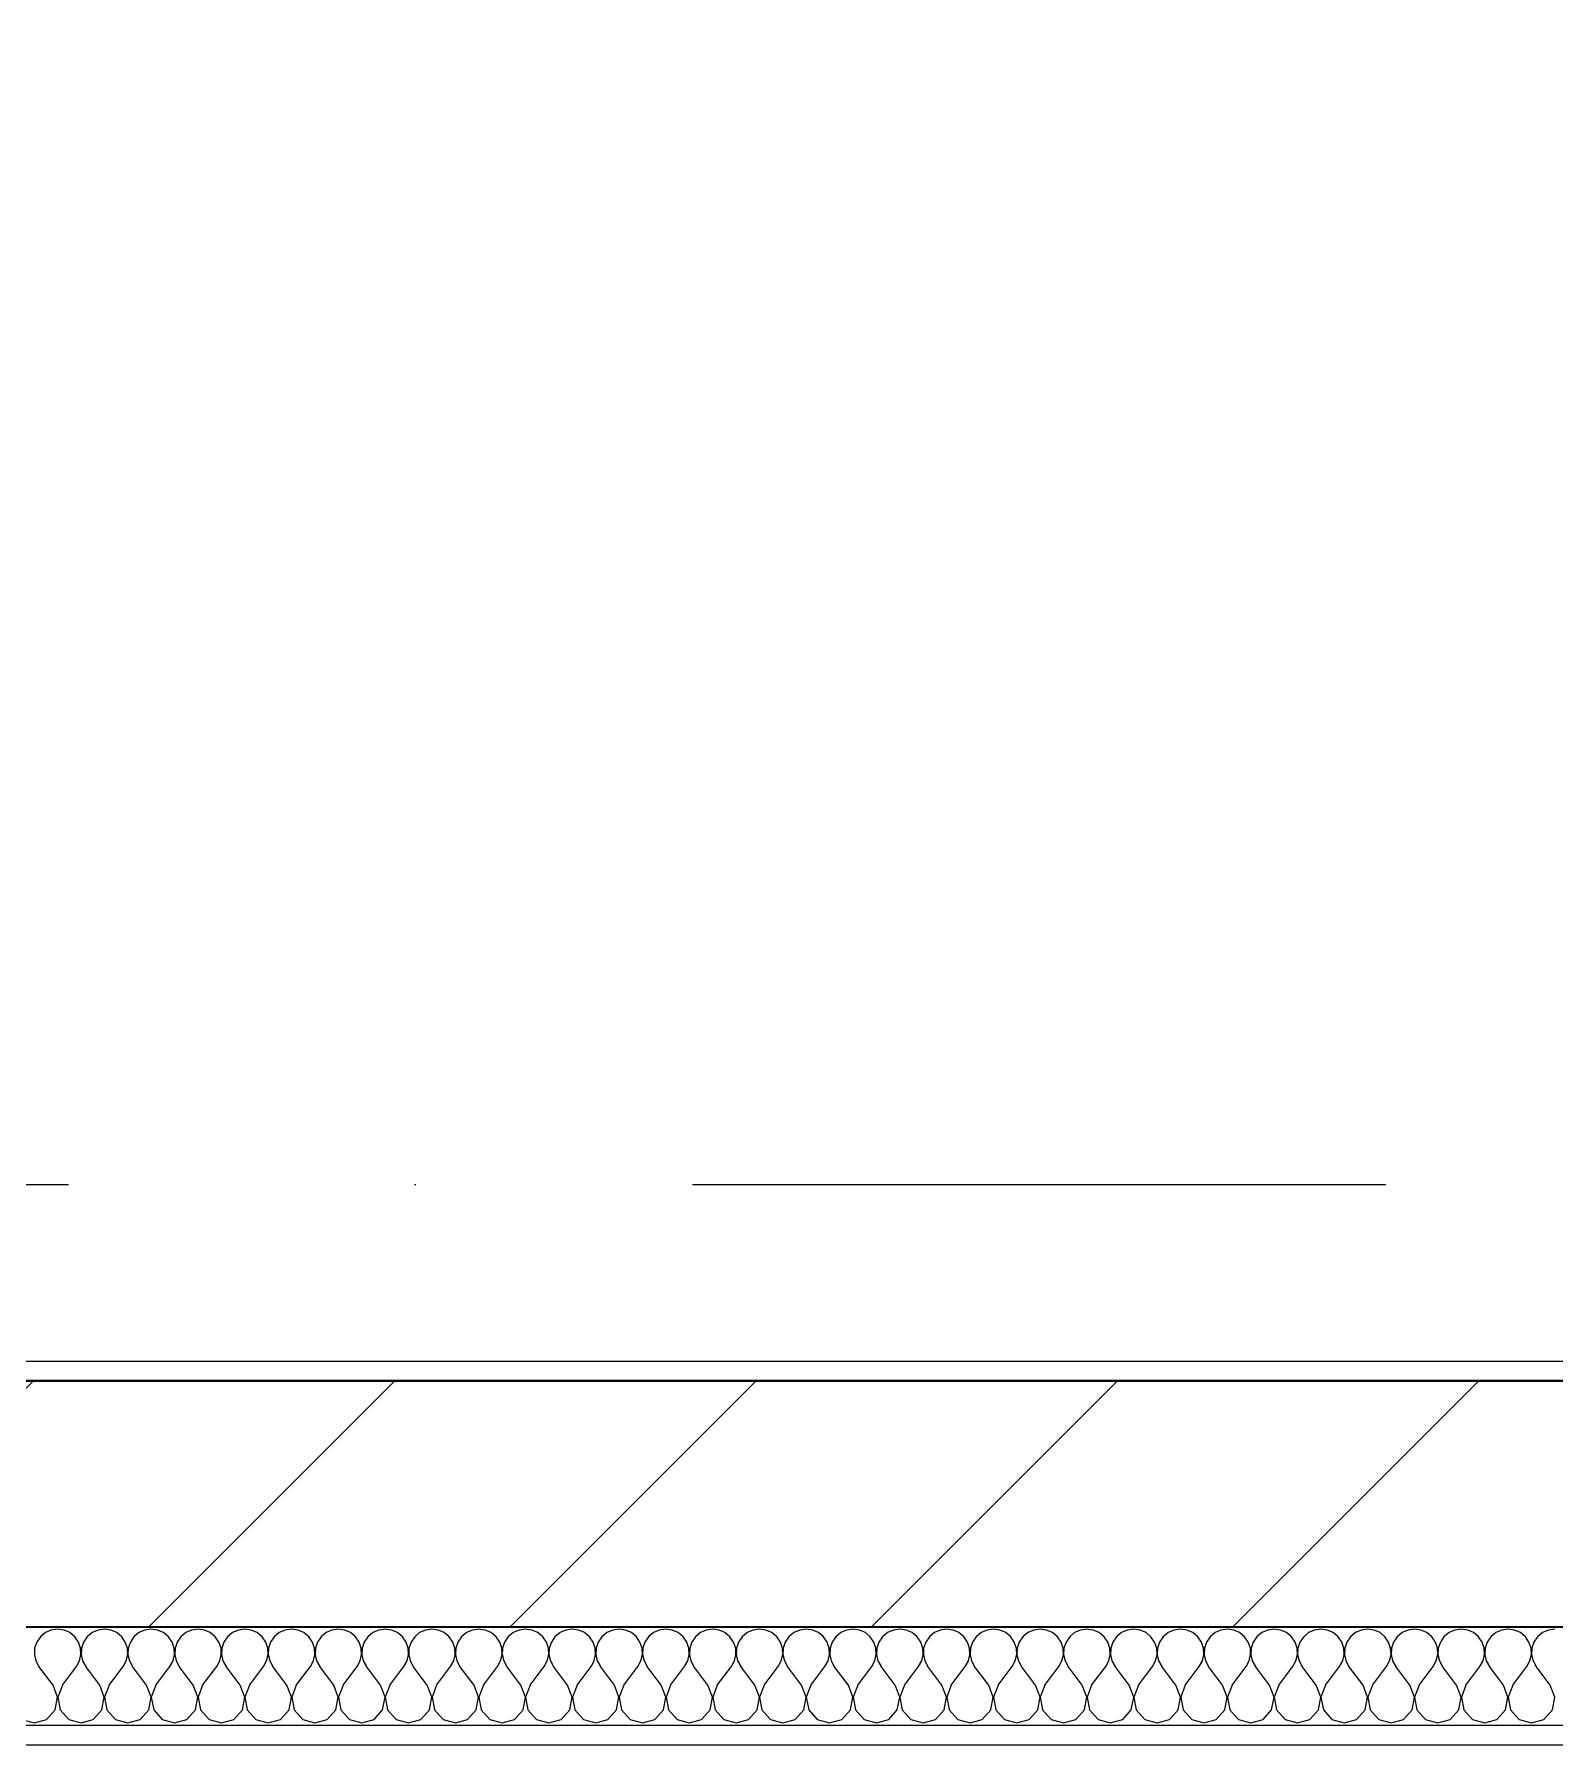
# Model space of a CAD drawing. Header units: millimetres. Extents: x -34838 to 729576, y -214038 to 121482.
# Drawn here: x 609799 to 611346, y -98308 to -96567 of the extents above; entities that cross this region are included whole.
import ezdxf
from ezdxf.enums import TextEntityAlignment as Align

# ---------------------------------------------------------------- set-up
doc = ezdxf.new("R2010")
doc.units = ezdxf.units.MM
doc.header["$MEASUREMENT"] = 0
doc.linetypes.add('Штрихпунктирная', pattern=[1340.555525, 705.555534, -352.777767, 0, -282.222223])
for name, color, linetype in [('А _ ОСІ КООРДИНАЦІЙНІ.3D', 7, 'Continuous'), ('АБ _ 0 _ СТІНИ _ НАВІСНІ .3D', 7, 'Continuous'), ('АП _ ТЕП _ ЗОНИ ПРИМІЩЕНЬ .3D', 7, 'Continuous')]:
    doc.layers.add(name, color=color, linetype=linetype)
for name, color, linetype, lineweight in [('А _ ОСІ КООРДИНАЦІЙНІ.3D_Ном._пера__105', 7, 'Continuous', 13), ('А _ ОСІ КООРДИНАЦІЙНІ.3D_Ном._пера__25', 7, 'Continuous', 0), ('АБ _ 0 _ СТІНИ _ НАВІСНІ .3D_Ном._пера__171', 7, 'Continuous', 13), ('АБ _ 0 _ СТІНИ _ НАВІСНІ .3D_Ном._пера__27', 7, 'Continuous', 35), ('АБ _ 0 _ СТІНИ _ НАВІСНІ .3D_Ном._пера__67', 7, 'Continuous', 15), ('АБ _ 0 _ СТІНИ _ НАВІСНІ .3D_Ном._пера__87', 7, 'Continuous', 13)]:
    doc.layers.add(name, color=color, linetype=linetype, lineweight=lineweight)
doc.styles.add('СГЕНЕРИР_СТИЛЬ_1', font='Arial.ttf')

# ---------------------------------------------------------------- blocks, each defined once
blk = doc.blocks.new('*X345', base_point=(518441.8, -97737.7))
at = {"layer": 'АБ _ 0 _ СТІНИ _ НАВІСНІ .3D_Ном._пера__171', "color": 7, "linetype": 'Continuous', "lineweight": 13}
for p, q in [((609805.1, -98197.8), (609801.4, -98203.2)), ((609810.2, -98193.6), (609805.1, -98197.8)), ((609816.2, -98191), (609810.2, -98193.6)), ((609822.7, -98190.1), (609816.2, -98191)), ((609829.2, -98191), (609822.7, -98190.1)), ((609835.2, -98193.6), (609829.2, -98191)), ((609840.3, -98197.8), (609835.2, -98193.6)), ((609844, -98203.2), (609840.3, -98197.8)), ((609852.8, -98197.8), (609849, -98203.2)), ((609857.8, -98193.6), (609852.8, -98197.8)), ((609863.8, -98191), (609857.8, -98193.6)), ((609870.3, -98190.1), (609863.8, -98191)), ((609876.8, -98191), (609870.3, -98190.1)), ((609882.8, -98193.6), (609876.8, -98191)), ((609887.9, -98197.8), (609882.8, -98193.6)), ((609891.6, -98203.2), (609887.9, -98197.8)), ((609900.4, -98197.8), (609896.7, -98203.2)), ((609905.4, -98193.6), (609900.4, -98197.8)), ((609911.4, -98191), (609905.4, -98193.6)), ((609918, -98190.1), (609911.4, -98191)), ((609924.5, -98191), (609918, -98190.1)), ((609930.5, -98193.6), (609924.5, -98191)), ((609935.5, -98197.8), (609930.5, -98193.6)), ((609939.2, -98203.2), (609935.5, -98197.8)), ((609948, -98197.8), (609944.3, -98203.2)), ((609953.1, -98193.6), (609948, -98197.8)), ((609959.1, -98191), (609953.1, -98193.6)), ((609965.6, -98190.1), (609959.1, -98191)), ((609972.1, -98191), (609965.6, -98190.1)), ((609978.1, -98193.6), (609972.1, -98191)), ((609983.1, -98197.8), (609978.1, -98193.6)), ((609986.9, -98203.2), (609983.1, -98197.8)), ((609995.6, -98197.8), (609991.9, -98203.2)), ((610000.7, -98193.6), (609995.6, -98197.8)), ((610006.7, -98191), (610000.7, -98193.6)), ((610013.2, -98190.1), (610006.7, -98191)), ((610019.7, -98191), (610013.2, -98190.1)), ((610025.7, -98193.6), (610019.7, -98191)), ((610030.8, -98197.8), (610025.7, -98193.6)), ((610034.5, -98203.2), (610030.8, -98197.8)), ((610043.2, -98197.8), (610039.5, -98203.2)), ((610048.3, -98193.6), (610043.2, -98197.8)), ((610054.3, -98191), (610048.3, -98193.6)), ((610060.8, -98190.1), (610054.3, -98191)), ((610067.3, -98191), (610060.8, -98190.1)), ((610073.3, -98193.6), (610067.3, -98191)), ((610078.4, -98197.8), (610073.3, -98193.6)), ((610082.1, -98203.2), (610078.4, -98197.8)), ((610090.9, -98197.8), (610087.1, -98203.2)), ((610095.9, -98193.6), (610090.9, -98197.8)), ((610101.9, -98191), (610095.9, -98193.6)), ((610108.4, -98190.1), (610101.9, -98191)), ((610114.9, -98191), (610108.4, -98190.1)), ((610120.9, -98193.6), (610114.9, -98191)), ((610126, -98197.8), (610120.9, -98193.6)), ((610129.7, -98203.2), (610126, -98197.8)), ((610138.5, -98197.8), (610134.8, -98203.2)), ((610143.5, -98193.6), (610138.5, -98197.8)), ((610149.5, -98191), (610143.5, -98193.6)), ((610156, -98190.1), (610149.5, -98191)), ((610162.6, -98191), (610156, -98190.1)), ((610168.6, -98193.6), (610162.6, -98191)), ((610173.6, -98197.8), (610168.6, -98193.6)), ((610177.3, -98203.2), (610173.6, -98197.8)), ((610186.1, -98197.8), (610182.4, -98203.2)), ((610191.1, -98193.6), (610186.1, -98197.8)), ((610197.2, -98191), (610191.1, -98193.6)), ((610203.7, -98190.1), (610197.2, -98191)), ((610210.2, -98191), (610203.7, -98190.1)), ((610216.2, -98193.6), (610210.2, -98191)), ((610221.2, -98197.8), (610216.2, -98193.6)), ((610225, -98203.2), (610221.2, -98197.8)), ((610233.7, -98197.8), (610230, -98203.2)), ((610238.8, -98193.6), (610233.7, -98197.8)), ((610244.8, -98191), (610238.8, -98193.6)), ((610251.3, -98190.1), (610244.8, -98191)), ((610257.8, -98191), (610251.3, -98190.1)), ((610263.8, -98193.6), (610257.8, -98191)), ((610268.9, -98197.8), (610263.8, -98193.6)), ((610272.6, -98203.2), (610268.9, -98197.8)), ((610281.3, -98197.8), (610277.6, -98203.2)), ((610286.4, -98193.6), (610281.3, -98197.8)), ((610292.4, -98191), (610286.4, -98193.6)), ((610298.9, -98190.1), (610292.4, -98191)), ((610305.4, -98191), (610298.9, -98190.1)), ((610311.4, -98193.6), (610305.4, -98191)), ((610316.5, -98197.8), (610311.4, -98193.6)), ((610320.2, -98203.2), (610316.5, -98197.8)), ((610328.9, -98197.8), (610325.2, -98203.2)), ((610334, -98193.6), (610328.9, -98197.8)), ((610340, -98191), (610334, -98193.6)), ((610346.5, -98190.1), (610340, -98191)), ((610353, -98191), (610346.5, -98190.1)), ((610359, -98193.6), (610353, -98191)), ((610364.1, -98197.8), (610359, -98193.6)), ((610367.8, -98203.2), (610364.1, -98197.8)), ((610376.6, -98197.8), (610372.8, -98203.2)), ((610381.6, -98193.6), (610376.6, -98197.8)), ((610387.6, -98191), (610381.6, -98193.6)), ((610394.1, -98190.1), (610387.6, -98191)), ((610400.6, -98191), (610394.1, -98190.1)), ((610406.7, -98193.6), (610400.6, -98191)), ((610411.7, -98197.8), (610406.7, -98193.6)), ((610415.4, -98203.2), (610411.7, -98197.8)), ((610424.2, -98197.8), (610420.5, -98203.2)), ((610429.2, -98193.6), (610424.2, -98197.8)), ((610435.3, -98191), (610429.2, -98193.6)), ((610441.8, -98190.1), (610435.3, -98191)), ((610448.3, -98191), (610441.8, -98190.1)), ((610454.3, -98193.6), (610448.3, -98191)), ((610459.3, -98197.8), (610454.3, -98193.6)), ((610463.1, -98203.2), (610459.3, -98197.8)), ((610471.8, -98197.8), (610468.1, -98203.2)), ((610476.9, -98193.6), (610471.8, -98197.8)), ((610482.9, -98191), (610476.9, -98193.6)), ((610489.4, -98190.1), (610482.9, -98191)), ((610495.9, -98191), (610489.4, -98190.1)), ((610501.9, -98193.6), (610495.9, -98191)), ((610507, -98197.8), (610501.9, -98193.6)), ((610510.7, -98203.2), (610507, -98197.8)), ((610519.4, -98197.8), (610515.7, -98203.2)), ((610524.5, -98193.6), (610519.4, -98197.8)), ((610530.5, -98191), (610524.5, -98193.6)), ((610537, -98190.1), (610530.5, -98191)), ((610543.5, -98191), (610537, -98190.1)), ((610549.5, -98193.6), (610543.5, -98191)), ((610554.6, -98197.8), (610549.5, -98193.6)), ((610558.3, -98203.2), (610554.6, -98197.8)), ((610567, -98197.8), (610563.3, -98203.2)), ((610572.1, -98193.6), (610567, -98197.8)), ((610578.1, -98191), (610572.1, -98193.6)), ((610584.6, -98190.1), (610578.1, -98191)), ((610591.1, -98191), (610584.6, -98190.1)), ((610597.1, -98193.6), (610591.1, -98191)), ((610602.2, -98197.8), (610597.1, -98193.6)), ((610605.9, -98203.2), (610602.2, -98197.8)), ((610614.7, -98197.8), (610610.9, -98203.2)), ((610619.7, -98193.6), (610614.7, -98197.8)), ((610625.7, -98191), (610619.7, -98193.6)), ((610632.2, -98190.1), (610625.7, -98191)), ((610638.7, -98191), (610632.2, -98190.1)), ((610644.8, -98193.6), (610638.7, -98191)), ((610649.8, -98197.8), (610644.8, -98193.6)), ((610653.5, -98203.2), (610649.8, -98197.8)), ((610662.3, -98197.8), (610658.6, -98203.2)), ((610667.3, -98193.6), (610662.3, -98197.8)), ((610673.3, -98191), (610667.3, -98193.6)), ((610679.9, -98190.1), (610673.3, -98191)), ((610686.4, -98191), (610679.9, -98190.1)), ((610692.4, -98193.6), (610686.4, -98191)), ((610697.4, -98197.8), (610692.4, -98193.6)), ((610701.2, -98203.2), (610697.4, -98197.8)), ((610709.9, -98197.8), (610706.2, -98203.2)), ((610715, -98193.6), (610709.9, -98197.8)), ((610721, -98191), (610715, -98193.6)), ((610727.5, -98190.1), (610721, -98191)), ((610734, -98191), (610727.5, -98190.1)), ((610740, -98193.6), (610734, -98191)), ((610745.1, -98197.8), (610740, -98193.6)), ((610748.8, -98203.2), (610745.1, -98197.8)), ((610757.5, -98197.8), (610753.8, -98203.2)), ((610762.6, -98193.6), (610757.5, -98197.8)), ((610768.6, -98191), (610762.6, -98193.6)), ((610775.1, -98190.1), (610768.6, -98191)), ((610781.6, -98191), (610775.1, -98190.1)), ((610787.6, -98193.6), (610781.6, -98191)), ((610792.7, -98197.8), (610787.6, -98193.6)), ((610796.4, -98203.2), (610792.7, -98197.8)), ((610805.1, -98197.8), (610801.4, -98203.2)), ((610810.2, -98193.6), (610805.1, -98197.8)), ((610816.2, -98191), (610810.2, -98193.6)), ((610822.7, -98190.1), (610816.2, -98191)), ((610829.2, -98191), (610822.7, -98190.1)), ((610835.2, -98193.6), (610829.2, -98191)), ((610840.3, -98197.8), (610835.2, -98193.6)), ((610844, -98203.2), (610840.3, -98197.8)), ((610852.8, -98197.8), (610849, -98203.2)), ((610857.8, -98193.6), (610852.8, -98197.8)), ((610863.8, -98191), (610857.8, -98193.6)), ((610870.3, -98190.1), (610863.8, -98191)), ((610876.8, -98191), (610870.3, -98190.1)), ((610882.8, -98193.6), (610876.8, -98191)), ((610887.9, -98197.8), (610882.8, -98193.6)), ((610891.6, -98203.2), (610887.9, -98197.8)), ((610900.4, -98197.8), (610896.7, -98203.2)), ((610905.4, -98193.6), (610900.4, -98197.8)), ((610911.4, -98191), (610905.4, -98193.6)), ((610918, -98190.1), (610911.4, -98191)), ((610924.5, -98191), (610918, -98190.1)), ((610930.5, -98193.6), (610924.5, -98191)), ((610935.5, -98197.8), (610930.5, -98193.6)), ((610939.2, -98203.2), (610935.5, -98197.8)), ((610948, -98197.8), (610944.3, -98203.2)), ((610953.1, -98193.6), (610948, -98197.8)), ((610959.1, -98191), (610953.1, -98193.6)), ((610965.6, -98190.1), (610959.1, -98191)), ((610972.1, -98191), (610965.6, -98190.1)), ((610978.1, -98193.6), (610972.1, -98191)), ((610983.1, -98197.8), (610978.1, -98193.6)), ((610986.9, -98203.2), (610983.1, -98197.8)), ((610995.6, -98197.8), (610991.9, -98203.2)), ((611000.7, -98193.6), (610995.6, -98197.8)), ((611006.7, -98191), (611000.7, -98193.6)), ((611013.2, -98190.1), (611006.7, -98191)), ((611019.7, -98191), (611013.2, -98190.1)), ((611025.7, -98193.6), (611019.7, -98191)), ((611030.8, -98197.8), (611025.7, -98193.6)), ((611034.5, -98203.2), (611030.8, -98197.8)), ((611043.2, -98197.8), (611039.5, -98203.2)), ((611048.3, -98193.6), (611043.2, -98197.8)), ((611054.3, -98191), (611048.3, -98193.6)), ((611060.8, -98190.1), (611054.3, -98191)), ((611067.3, -98191), (611060.8, -98190.1)), ((611073.3, -98193.6), (611067.3, -98191)), ((611078.4, -98197.8), (611073.3, -98193.6)), ((611082.1, -98203.2), (611078.4, -98197.8)), ((611090.9, -98197.8), (611087.1, -98203.2)), ((611095.9, -98193.6), (611090.9, -98197.8)), ((611101.9, -98191), (611095.9, -98193.6)), ((611108.4, -98190.1), (611101.9, -98191)), ((611114.9, -98191), (611108.4, -98190.1)), ((611120.9, -98193.6), (611114.9, -98191)), ((611126, -98197.8), (611120.9, -98193.6)), ((611129.7, -98203.2), (611126, -98197.8)), ((611138.5, -98197.8), (611134.8, -98203.2)), ((611143.5, -98193.6), (611138.5, -98197.8)), ((611149.5, -98191), (611143.5, -98193.6)), ((611156, -98190.1), (611149.5, -98191)), ((611162.6, -98191), (611156, -98190.1)), ((611168.6, -98193.6), (611162.6, -98191)), ((611173.6, -98197.8), (611168.6, -98193.6)), ((611177.3, -98203.2), (611173.6, -98197.8)), ((611186.1, -98197.8), (611182.4, -98203.2)), ((611191.1, -98193.6), (611186.1, -98197.8)), ((611197.2, -98191), (611191.1, -98193.6)), ((611203.7, -98190.1), (611197.2, -98191)), ((611210.2, -98191), (611203.7, -98190.1)), ((611216.2, -98193.6), (611210.2, -98191)), ((611221.2, -98197.8), (611216.2, -98193.6)), ((611225, -98203.2), (611221.2, -98197.8)), ((611233.7, -98197.8), (611230, -98203.2)), ((611238.8, -98193.6), (611233.7, -98197.8)), ((611244.8, -98191), (611238.8, -98193.6)), ((611251.3, -98190.1), (611244.8, -98191)), ((611257.8, -98191), (611251.3, -98190.1)), ((611263.8, -98193.6), (611257.8, -98191)), ((611268.9, -98197.8), (611263.8, -98193.6)), ((611272.6, -98203.2), (611268.9, -98197.8)), ((611281.3, -98197.8), (611277.6, -98203.2)), ((611286.4, -98193.6), (611281.3, -98197.8)), ((611292.4, -98191), (611286.4, -98193.6)), ((611298.9, -98190.1), (611292.4, -98191)), ((611305.4, -98191), (611298.9, -98190.1)), ((611311.4, -98193.6), (611305.4, -98191)), ((611316.5, -98197.8), (611311.4, -98193.6)), ((611320.2, -98203.2), (611316.5, -98197.8)), ((611328.9, -98197.8), (611325.2, -98203.2)), ((611334, -98193.6), (611328.9, -98197.8)), ((611340, -98191), (611334, -98193.6)), ((611346.5, -98190.1), (611340, -98191)), ((609799.3, -98209.5), (609799, -98216)), ((609801.4, -98203.2), (609799.3, -98209.5)), ((609846.1, -98209.5), (609844, -98203.2)), ((609846.4, -98216), (609846.1, -98209.5)), ((609846.9, -98209.5), (609846.6, -98216)), ((609849, -98203.2), (609846.9, -98209.5)), ((609893.7, -98209.5), (609891.6, -98203.2)), ((609894, -98216), (609893.7, -98209.5)), ((609894.6, -98209.5), (609894.2, -98216)), ((609896.7, -98203.2), (609894.6, -98209.5)), ((609941.3, -98209.5), (609939.2, -98203.2)), ((609941.7, -98216), (609941.3, -98209.5)), ((609942.2, -98209.5), (609941.9, -98216)), ((609944.3, -98203.2), (609942.2, -98209.5)), ((609989, -98209.5), (609986.9, -98203.2)), ((609989.3, -98216), (609989, -98209.5)), ((609989.8, -98209.5), (609989.5, -98216)), ((609991.9, -98203.2), (609989.8, -98209.5)), ((610036.6, -98209.5), (610034.5, -98203.2)), ((610036.9, -98216), (610036.6, -98209.5)), ((610037.4, -98209.5), (610037.1, -98216)), ((610039.5, -98203.2), (610037.4, -98209.5)), ((610084.2, -98209.5), (610082.1, -98203.2)), ((610084.5, -98216), (610084.2, -98209.5)), ((610085, -98209.5), (610084.7, -98216)), ((610087.1, -98203.2), (610085, -98209.5)), ((610131.8, -98209.5), (610129.7, -98203.2)), ((610132.1, -98216), (610131.8, -98209.5)), ((610132.7, -98209.5), (610132.3, -98216)), ((610134.8, -98203.2), (610132.7, -98209.5)), ((610179.4, -98209.5), (610177.3, -98203.2)), ((610179.8, -98216), (610179.4, -98209.5)), ((610180.3, -98209.5), (610180, -98216)), ((610182.4, -98203.2), (610180.3, -98209.5)), ((610227.1, -98209.5), (610225, -98203.2)), ((610227.4, -98216), (610227.1, -98209.5)), ((610227.9, -98209.5), (610227.6, -98216)), ((610230, -98203.2), (610227.9, -98209.5)), ((610274.7, -98209.5), (610272.6, -98203.2)), ((610275, -98216), (610274.7, -98209.5)), ((610275.5, -98209.5), (610275.2, -98216)), ((610277.6, -98203.2), (610275.5, -98209.5)), ((610322.3, -98209.5), (610320.2, -98203.2)), ((610322.6, -98216), (610322.3, -98209.5)), ((610323.1, -98209.5), (610322.8, -98216)), ((610325.2, -98203.2), (610323.1, -98209.5)), ((610369.9, -98209.5), (610367.8, -98203.2)), ((610370.2, -98216), (610369.9, -98209.5)), ((610370.7, -98209.5), (610370.4, -98216)), ((610372.8, -98203.2), (610370.7, -98209.5)), ((610417.5, -98209.5), (610415.4, -98203.2)), ((610417.9, -98216), (610417.5, -98209.5)), ((610418.4, -98209.5), (610418, -98216)), ((610420.5, -98203.2), (610418.4, -98209.5)), ((610465.2, -98209.5), (610463.1, -98203.2)), ((610465.5, -98216), (610465.2, -98209.5)), ((610466, -98209.5), (610465.7, -98216)), ((610468.1, -98203.2), (610466, -98209.5)), ((610512.8, -98209.5), (610510.7, -98203.2)), ((610513.1, -98216), (610512.8, -98209.5)), ((610513.6, -98209.5), (610513.3, -98216)), ((610515.7, -98203.2), (610513.6, -98209.5)), ((610560.4, -98209.5), (610558.3, -98203.2)), ((610560.7, -98216), (610560.4, -98209.5)), ((610561.2, -98209.5), (610560.9, -98216)), ((610563.3, -98203.2), (610561.2, -98209.5)), ((610608, -98209.5), (610605.9, -98203.2)), ((610608.3, -98216), (610608, -98209.5)), ((610608.8, -98209.5), (610608.5, -98216)), ((610610.9, -98203.2), (610608.8, -98209.5)), ((610655.6, -98209.5), (610653.5, -98203.2)), ((610655.9, -98216), (610655.6, -98209.5)), ((610656.5, -98209.5), (610656.1, -98216)), ((610658.6, -98203.2), (610656.5, -98209.5)), ((610703.3, -98209.5), (610701.2, -98203.2)), ((610703.6, -98216), (610703.3, -98209.5)), ((610704.1, -98209.5), (610703.8, -98216)), ((610706.2, -98203.2), (610704.1, -98209.5)), ((610750.9, -98209.5), (610748.8, -98203.2)), ((610751.2, -98216), (610750.9, -98209.5)), ((610751.7, -98209.5), (610751.4, -98216)), ((610753.8, -98203.2), (610751.7, -98209.5)), ((610798.5, -98209.5), (610796.4, -98203.2)), ((610798.8, -98216), (610798.5, -98209.5)), ((610799.3, -98209.5), (610799, -98216)), ((610801.4, -98203.2), (610799.3, -98209.5)), ((610846.1, -98209.5), (610844, -98203.2)), ((610846.4, -98216), (610846.1, -98209.5)), ((610846.9, -98209.5), (610846.6, -98216)), ((610849, -98203.2), (610846.9, -98209.5)), ((610893.7, -98209.5), (610891.6, -98203.2)), ((610894, -98216), (610893.7, -98209.5)), ((610894.6, -98209.5), (610894.2, -98216)), ((610896.7, -98203.2), (610894.6, -98209.5)), ((610941.3, -98209.5), (610939.2, -98203.2)), ((610941.7, -98216), (610941.3, -98209.5)), ((610942.2, -98209.5), (610941.9, -98216)), ((610944.3, -98203.2), (610942.2, -98209.5)), ((610989, -98209.5), (610986.9, -98203.2)), ((610989.3, -98216), (610989, -98209.5)), ((610989.8, -98209.5), (610989.5, -98216)), ((610991.9, -98203.2), (610989.8, -98209.5)), ((611036.6, -98209.5), (611034.5, -98203.2)), ((611036.9, -98216), (611036.6, -98209.5)), ((611037.4, -98209.5), (611037.1, -98216)), ((611039.5, -98203.2), (611037.4, -98209.5)), ((611084.2, -98209.5), (611082.1, -98203.2)), ((611084.5, -98216), (611084.2, -98209.5)), ((611085, -98209.5), (611084.7, -98216)), ((611087.1, -98203.2), (611085, -98209.5)), ((611131.8, -98209.5), (611129.7, -98203.2)), ((611132.1, -98216), (611131.8, -98209.5)), ((611132.7, -98209.5), (611132.3, -98216)), ((611134.8, -98203.2), (611132.7, -98209.5)), ((611179.4, -98209.5), (611177.3, -98203.2)), ((611179.8, -98216), (611179.4, -98209.5)), ((611180.3, -98209.5), (611180, -98216)), ((611182.4, -98203.2), (611180.3, -98209.5)), ((611227.1, -98209.5), (611225, -98203.2)), ((611227.4, -98216), (611227.1, -98209.5)), ((611227.9, -98209.5), (611227.6, -98216)), ((611230, -98203.2), (611227.9, -98209.5)), ((611274.7, -98209.5), (611272.6, -98203.2)), ((611275, -98216), (611274.7, -98209.5)), ((611275.5, -98209.5), (611275.2, -98216)), ((611277.6, -98203.2), (611275.5, -98209.5)), ((611322.3, -98209.5), (611320.2, -98203.2)), ((611322.6, -98216), (611322.3, -98209.5)), ((611323.1, -98209.5), (611322.8, -98216)), ((611325.2, -98203.2), (611323.1, -98209.5)), ((609799, -98216), (609800.5, -98222.4)), ((609800.5, -98222.4), (609803.7, -98228.2)), ((609818, -98247.2), (609803.7, -98228.2)), ((609827.5, -98247.2), (609841.8, -98228.2)), ((609841.8, -98228.2), (609844.9, -98222.4)), ((609844.9, -98222.4), (609846.4, -98216)), ((609846.6, -98216), (609848.1, -98222.4)), ((609848.1, -98222.4), (609851.3, -98228.2)), ((609865.6, -98247.2), (609851.3, -98228.2)), ((609875.1, -98247.2), (609889.4, -98228.2)), ((609889.4, -98228.2), (609892.6, -98222.4)), ((609892.6, -98222.4), (609894, -98216)), ((609894.2, -98216), (609895.7, -98222.4)), ((609895.7, -98222.4), (609898.9, -98228.2)), ((609913.2, -98247.2), (609898.9, -98228.2)), ((609922.7, -98247.2), (609937, -98228.2)), ((609937, -98228.2), (609940.2, -98222.4)), ((609940.2, -98222.4), (609941.7, -98216)), ((609941.9, -98216), (609943.3, -98222.4)), ((609943.3, -98222.4), (609946.5, -98228.2)), ((609960.8, -98247.2), (609946.5, -98228.2)), ((609970.3, -98247.2), (609984.6, -98228.2)), ((609984.6, -98228.2), (609987.8, -98222.4)), ((609987.8, -98222.4), (609989.3, -98216)), ((609989.5, -98216), (609991, -98222.4)), ((609991, -98222.4), (609994.1, -98228.2)), ((610008.4, -98247.2), (609994.1, -98228.2)), ((610018, -98247.2), (610032.2, -98228.2)), ((610032.2, -98228.2), (610035.4, -98222.4)), ((610035.4, -98222.4), (610036.9, -98216)), ((610037.1, -98216), (610038.6, -98222.4)), ((610038.6, -98222.4), (610041.8, -98228.2)), ((610056, -98247.2), (610041.8, -98228.2)), ((610065.6, -98247.2), (610079.9, -98228.2)), ((610079.9, -98228.2), (610083, -98222.4)), ((610083, -98222.4), (610084.5, -98216)), ((610084.7, -98216), (610086.2, -98222.4)), ((610086.2, -98222.4), (610089.4, -98228.2)), ((610103.7, -98247.2), (610089.4, -98228.2)), ((610113.2, -98247.2), (610127.5, -98228.2)), ((610127.5, -98228.2), (610130.7, -98222.4)), ((610130.7, -98222.4), (610132.1, -98216)), ((610132.3, -98216), (610133.8, -98222.4)), ((610133.8, -98222.4), (610137, -98228.2)), ((610151.3, -98247.2), (610137, -98228.2)), ((610160.8, -98247.2), (610175.1, -98228.2)), ((610175.1, -98228.2), (610178.3, -98222.4)), ((610178.3, -98222.4), (610179.8, -98216)), ((610180, -98216), (610181.4, -98222.4)), ((610181.4, -98222.4), (610184.6, -98228.2)), ((610198.9, -98247.2), (610184.6, -98228.2)), ((610208.4, -98247.2), (610222.7, -98228.2)), ((610222.7, -98228.2), (610225.9, -98222.4)), ((610225.9, -98222.4), (610227.4, -98216)), ((610227.6, -98216), (610229.1, -98222.4)), ((610229.1, -98222.4), (610232.2, -98228.2)), ((610246.5, -98247.2), (610232.2, -98228.2)), ((610256, -98247.2), (610270.3, -98228.2)), ((610270.3, -98228.2), (610273.5, -98222.4)), ((610273.5, -98222.4), (610275, -98216)), ((610275.2, -98216), (610276.7, -98222.4)), ((610276.7, -98222.4), (610279.9, -98228.2)), ((610294.1, -98247.2), (610279.9, -98228.2)), ((610303.7, -98247.2), (610318, -98228.2)), ((610318, -98228.2), (610321.1, -98222.4)), ((610321.1, -98222.4), (610322.6, -98216)), ((610322.8, -98216), (610324.3, -98222.4)), ((610324.3, -98222.4), (610327.5, -98228.2)), ((610341.8, -98247.2), (610327.5, -98228.2)), ((610351.3, -98247.2), (610365.6, -98228.2)), ((610365.6, -98228.2), (610368.7, -98222.4)), ((610368.7, -98222.4), (610370.2, -98216)), ((610370.4, -98216), (610371.9, -98222.4)), ((610371.9, -98222.4), (610375.1, -98228.2)), ((610389.4, -98247.2), (610375.1, -98228.2)), ((610398.9, -98247.2), (610413.2, -98228.2)), ((610413.2, -98228.2), (610416.4, -98222.4)), ((610416.4, -98222.4), (610417.9, -98216)), ((610418, -98216), (610419.5, -98222.4)), ((610419.5, -98222.4), (610422.7, -98228.2)), ((610437, -98247.2), (610422.7, -98228.2)), ((610446.5, -98247.2), (610460.8, -98228.2)), ((610460.8, -98228.2), (610464, -98222.4)), ((610464, -98222.4), (610465.5, -98216)), ((610465.7, -98216), (610467.2, -98222.4)), ((610467.2, -98222.4), (610470.3, -98228.2)), ((610484.6, -98247.2), (610470.3, -98228.2)), ((610494.1, -98247.2), (610508.4, -98228.2)), ((610508.4, -98228.2), (610511.6, -98222.4)), ((610511.6, -98222.4), (610513.1, -98216)), ((610513.3, -98216), (610514.8, -98222.4)), ((610514.8, -98222.4), (610518, -98228.2)), ((610532.2, -98247.2), (610518, -98228.2)), ((610541.8, -98247.2), (610556, -98228.2)), ((610556, -98228.2), (610559.2, -98222.4)), ((610559.2, -98222.4), (610560.7, -98216)), ((610560.9, -98216), (610562.4, -98222.4)), ((610562.4, -98222.4), (610565.6, -98228.2)), ((610579.9, -98247.2), (610565.6, -98228.2)), ((610589.4, -98247.2), (610603.7, -98228.2)), ((610603.7, -98228.2), (610606.8, -98222.4)), ((610606.8, -98222.4), (610608.3, -98216)), ((610608.5, -98216), (610610, -98222.4)), ((610610, -98222.4), (610613.2, -98228.2)), ((610627.5, -98247.2), (610613.2, -98228.2)), ((610637, -98247.2), (610651.3, -98228.2)), ((610651.3, -98228.2), (610654.5, -98222.4)), ((610654.5, -98222.4), (610655.9, -98216)), ((610656.1, -98216), (610657.6, -98222.4)), ((610657.6, -98222.4), (610660.8, -98228.2)), ((610675.1, -98247.2), (610660.8, -98228.2)), ((610684.6, -98247.2), (610698.9, -98228.2)), ((610698.9, -98228.2), (610702.1, -98222.4)), ((610702.1, -98222.4), (610703.6, -98216)), ((610703.8, -98216), (610705.2, -98222.4)), ((610705.2, -98222.4), (610708.4, -98228.2)), ((610722.7, -98247.2), (610708.4, -98228.2)), ((610732.2, -98247.2), (610746.5, -98228.2)), ((610746.5, -98228.2), (610749.7, -98222.4)), ((610749.7, -98222.4), (610751.2, -98216)), ((610751.4, -98216), (610752.9, -98222.4)), ((610752.9, -98222.4), (610756, -98228.2)), ((610770.3, -98247.2), (610756, -98228.2)), ((610779.9, -98247.2), (610794.1, -98228.2)), ((610794.1, -98228.2), (610797.3, -98222.4)), ((610797.3, -98222.4), (610798.8, -98216)), ((610799, -98216), (610800.5, -98222.4)), ((610800.5, -98222.4), (610803.7, -98228.2)), ((610818, -98247.2), (610803.7, -98228.2)), ((610827.5, -98247.2), (610841.8, -98228.2)), ((610841.8, -98228.2), (610844.9, -98222.4)), ((610844.9, -98222.4), (610846.4, -98216)), ((610846.6, -98216), (610848.1, -98222.4)), ((610848.1, -98222.4), (610851.3, -98228.2)), ((610865.6, -98247.2), (610851.3, -98228.2)), ((610875.1, -98247.2), (610889.4, -98228.2)), ((610889.4, -98228.2), (610892.6, -98222.4)), ((610892.6, -98222.4), (610894, -98216)), ((610894.2, -98216), (610895.7, -98222.4)), ((610895.7, -98222.4), (610898.9, -98228.2)), ((610913.2, -98247.2), (610898.9, -98228.2)), ((610922.7, -98247.2), (610937, -98228.2)), ((610937, -98228.2), (610940.2, -98222.4)), ((610940.2, -98222.4), (610941.7, -98216)), ((610941.9, -98216), (610943.3, -98222.4)), ((610943.3, -98222.4), (610946.5, -98228.2)), ((610960.8, -98247.2), (610946.5, -98228.2)), ((610970.3, -98247.2), (610984.6, -98228.2)), ((610984.6, -98228.2), (610987.8, -98222.4)), ((610987.8, -98222.4), (610989.3, -98216)), ((610989.5, -98216), (610991, -98222.4)), ((610991, -98222.4), (610994.1, -98228.2)), ((611008.4, -98247.2), (610994.1, -98228.2)), ((611018, -98247.2), (611032.2, -98228.2)), ((611032.2, -98228.2), (611035.4, -98222.4)), ((611035.4, -98222.4), (611036.9, -98216)), ((611037.1, -98216), (611038.6, -98222.4)), ((611038.6, -98222.4), (611041.8, -98228.2)), ((611056, -98247.2), (611041.8, -98228.2)), ((611065.6, -98247.2), (611079.9, -98228.2)), ((611079.9, -98228.2), (611083, -98222.4)), ((611083, -98222.4), (611084.5, -98216)), ((611084.7, -98216), (611086.2, -98222.4)), ((611086.2, -98222.4), (611089.4, -98228.2)), ((611103.7, -98247.2), (611089.4, -98228.2)), ((611113.2, -98247.2), (611127.5, -98228.2)), ((611127.5, -98228.2), (611130.7, -98222.4)), ((611130.7, -98222.4), (611132.1, -98216)), ((611132.3, -98216), (611133.8, -98222.4)), ((611133.8, -98222.4), (611137, -98228.2)), ((611151.3, -98247.2), (611137, -98228.2)), ((611160.8, -98247.2), (611175.1, -98228.2)), ((611175.1, -98228.2), (611178.3, -98222.4)), ((611178.3, -98222.4), (611179.8, -98216)), ((611180, -98216), (611181.4, -98222.4)), ((611181.4, -98222.4), (611184.6, -98228.2)), ((611198.9, -98247.2), (611184.6, -98228.2)), ((611208.4, -98247.2), (611222.7, -98228.2)), ((611222.7, -98228.2), (611225.9, -98222.4)), ((611225.9, -98222.4), (611227.4, -98216)), ((611227.6, -98216), (611229.1, -98222.4)), ((611229.1, -98222.4), (611232.2, -98228.2)), ((611246.5, -98247.2), (611232.2, -98228.2)), ((611256, -98247.2), (611270.3, -98228.2)), ((611270.3, -98228.2), (611273.5, -98222.4)), ((611273.5, -98222.4), (611275, -98216)), ((611275.2, -98216), (611276.7, -98222.4)), ((611276.7, -98222.4), (611279.9, -98228.2)), ((611294.1, -98247.2), (611279.9, -98228.2)), ((611303.7, -98247.2), (611318, -98228.2)), ((611318, -98228.2), (611321.1, -98222.4)), ((611321.1, -98222.4), (611322.6, -98216)), ((611322.8, -98216), (611324.3, -98222.4)), ((611324.3, -98222.4), (611327.5, -98228.2)), ((611341.8, -98247.2), (611327.5, -98228.2)), ((609822.6, -98259.4), (609818, -98247.2)), ((609827.5, -98247.2), (609822.8, -98259.4)), ((609870.2, -98259.4), (609865.6, -98247.2)), ((609875.1, -98247.2), (609870.4, -98259.4)), ((609917.9, -98259.4), (609913.2, -98247.2)), ((609922.7, -98247.2), (609918, -98259.4)), ((609965.5, -98259.4), (609960.8, -98247.2)), ((609970.3, -98247.2), (609965.7, -98259.4)), ((610013.1, -98259.4), (610008.4, -98247.2)), ((610018, -98247.2), (610013.3, -98259.4)), ((610060.7, -98259.4), (610056, -98247.2)), ((610065.6, -98247.2), (610060.9, -98259.4)), ((610108.3, -98259.4), (610103.7, -98247.2)), ((610113.2, -98247.2), (610108.5, -98259.4)), ((610155.9, -98259.4), (610151.3, -98247.2)), ((610160.8, -98247.2), (610156.1, -98259.4)), ((610203.6, -98259.4), (610198.9, -98247.2)), ((610208.4, -98247.2), (610203.8, -98259.4)), ((610251.2, -98259.4), (610246.5, -98247.2)), ((610256, -98247.2), (610251.4, -98259.4)), ((610298.8, -98259.4), (610294.1, -98247.2)), ((610303.7, -98247.2), (610299, -98259.4)), ((610346.4, -98259.4), (610341.8, -98247.2)), ((610351.3, -98247.2), (610346.6, -98259.4)), ((610394, -98259.4), (610389.4, -98247.2)), ((610398.9, -98247.2), (610394.2, -98259.4)), ((610441.7, -98259.4), (610437, -98247.2)), ((610446.5, -98247.2), (610441.9, -98259.4)), ((610489.3, -98259.4), (610484.6, -98247.2)), ((610494.1, -98247.2), (610489.5, -98259.4)), ((610536.9, -98259.4), (610532.2, -98247.2)), ((610541.8, -98247.2), (610537.1, -98259.4)), ((610584.5, -98259.4), (610579.9, -98247.2)), ((610589.4, -98247.2), (610584.7, -98259.4)), ((610632.1, -98259.4), (610627.5, -98247.2)), ((610637, -98247.2), (610632.3, -98259.4)), ((610679.8, -98259.4), (610675.1, -98247.2)), ((610684.6, -98247.2), (610680, -98259.4)), ((610727.4, -98259.4), (610722.7, -98247.2)), ((610732.2, -98247.2), (610727.6, -98259.4)), ((610775, -98259.4), (610770.3, -98247.2)), ((610779.9, -98247.2), (610775.2, -98259.4)), ((610822.6, -98259.4), (610818, -98247.2)), ((610827.5, -98247.2), (610822.8, -98259.4)), ((610870.2, -98259.4), (610865.6, -98247.2)), ((610875.1, -98247.2), (610870.4, -98259.4)), ((610917.9, -98259.4), (610913.2, -98247.2)), ((610922.7, -98247.2), (610918, -98259.4)), ((610965.5, -98259.4), (610960.8, -98247.2)), ((610970.3, -98247.2), (610965.7, -98259.4)), ((611013.1, -98259.4), (611008.4, -98247.2)), ((611018, -98247.2), (611013.3, -98259.4)), ((611060.7, -98259.4), (611056, -98247.2)), ((611065.6, -98247.2), (611060.9, -98259.4)), ((611108.3, -98259.4), (611103.7, -98247.2)), ((611113.2, -98247.2), (611108.5, -98259.4)), ((611155.9, -98259.4), (611151.3, -98247.2)), ((611160.8, -98247.2), (611156.1, -98259.4)), ((611203.6, -98259.4), (611198.9, -98247.2)), ((611208.4, -98247.2), (611203.8, -98259.4)), ((611251.2, -98259.4), (611246.5, -98247.2)), ((611256, -98247.2), (611251.4, -98259.4)), ((611298.8, -98259.4), (611294.1, -98247.2)), ((611303.7, -98247.2), (611299, -98259.4)), ((611346.4, -98259.4), (611341.8, -98247.2)), ((609820.2, -98272.2), (609822.6, -98259.4)), ((609822.8, -98259.4), (609825.2, -98272.2)), ((609867.8, -98272.2), (609870.2, -98259.4)), ((609870.4, -98259.4), (609872.8, -98272.2)), ((609915.4, -98272.2), (609917.9, -98259.4)), ((609918, -98259.4), (609920.5, -98272.2)), ((609963.1, -98272.2), (609965.5, -98259.4)), ((609965.7, -98259.4), (609968.1, -98272.2)), ((610010.7, -98272.2), (610013.1, -98259.4)), ((610013.3, -98259.4), (610015.7, -98272.2)), ((610058.3, -98272.2), (610060.7, -98259.4)), ((610060.9, -98259.4), (610063.3, -98272.2)), ((610105.9, -98272.2), (610108.3, -98259.4)), ((610108.5, -98259.4), (610110.9, -98272.2)), ((610153.5, -98272.2), (610155.9, -98259.4)), ((610156.1, -98259.4), (610158.6, -98272.2)), ((610201.2, -98272.2), (610203.6, -98259.4)), ((610203.8, -98259.4), (610206.2, -98272.2)), ((610248.8, -98272.2), (610251.2, -98259.4)), ((610251.4, -98259.4), (610253.8, -98272.2)), ((610296.4, -98272.2), (610298.8, -98259.4)), ((610299, -98259.4), (610301.4, -98272.2)), ((610344, -98272.2), (610346.4, -98259.4)), ((610346.6, -98259.4), (610349, -98272.2)), ((610391.6, -98272.2), (610394, -98259.4)), ((610394.2, -98259.4), (610396.7, -98272.2)), ((610439.2, -98272.2), (610441.7, -98259.4)), ((610441.9, -98259.4), (610444.3, -98272.2)), ((610486.9, -98272.2), (610489.3, -98259.4)), ((610489.5, -98259.4), (610491.9, -98272.2)), ((610534.5, -98272.2), (610536.9, -98259.4)), ((610537.1, -98259.4), (610539.5, -98272.2)), ((610582.1, -98272.2), (610584.5, -98259.4)), ((610584.7, -98259.4), (610587.1, -98272.2)), ((610629.7, -98272.2), (610632.1, -98259.4)), ((610632.3, -98259.4), (610634.8, -98272.2)), ((610677.3, -98272.2), (610679.8, -98259.4)), ((610680, -98259.4), (610682.4, -98272.2)), ((610725, -98272.2), (610727.4, -98259.4)), ((610727.6, -98259.4), (610730, -98272.2)), ((610772.6, -98272.2), (610775, -98259.4)), ((610775.2, -98259.4), (610777.6, -98272.2)), ((610820.2, -98272.2), (610822.6, -98259.4)), ((610822.8, -98259.4), (610825.2, -98272.2)), ((610867.8, -98272.2), (610870.2, -98259.4)), ((610870.4, -98259.4), (610872.8, -98272.2)), ((610915.4, -98272.2), (610917.9, -98259.4)), ((610918, -98259.4), (610920.5, -98272.2)), ((610963.1, -98272.2), (610965.5, -98259.4)), ((610965.7, -98259.4), (610968.1, -98272.2)), ((611010.7, -98272.2), (611013.1, -98259.4)), ((611013.3, -98259.4), (611015.7, -98272.2)), ((611058.3, -98272.2), (611060.7, -98259.4)), ((611060.9, -98259.4), (611063.3, -98272.2)), ((611105.9, -98272.2), (611108.3, -98259.4)), ((611108.5, -98259.4), (611110.9, -98272.2)), ((611153.5, -98272.2), (611155.9, -98259.4)), ((611156.1, -98259.4), (611158.6, -98272.2)), ((611201.2, -98272.2), (611203.6, -98259.4)), ((611203.8, -98259.4), (611206.2, -98272.2)), ((611248.8, -98272.2), (611251.2, -98259.4)), ((611251.4, -98259.4), (611253.8, -98272.2)), ((611296.4, -98272.2), (611298.8, -98259.4)), ((611299, -98259.4), (611301.4, -98272.2)), ((611344, -98272.2), (611346.4, -98259.4)), ((609786.4, -98281.8), (609798.9, -98285.3)), ((609798.9, -98285.3), (609811.4, -98281.8)), ((609811.4, -98281.8), (609820.2, -98272.2)), ((609825.2, -98272.2), (609834, -98281.8)), ((609834, -98281.8), (609846.5, -98285.3)), ((609846.5, -98285.3), (609859, -98281.8)), ((609859, -98281.8), (609867.8, -98272.2)), ((609872.8, -98272.2), (609881.6, -98281.8)), ((609881.6, -98281.8), (609894.1, -98285.3)), ((609894.1, -98285.3), (609906.7, -98281.8)), ((609906.7, -98281.8), (609915.4, -98272.2)), ((609920.5, -98272.2), (609929.2, -98281.8)), ((609929.2, -98281.8), (609941.8, -98285.3)), ((609941.8, -98285.3), (609954.3, -98281.8)), ((609954.3, -98281.8), (609963.1, -98272.2)), ((609968.1, -98272.2), (609976.9, -98281.8)), ((609976.9, -98281.8), (609989.4, -98285.3)), ((609989.4, -98285.3), (610001.9, -98281.8)), ((610001.9, -98281.8), (610010.7, -98272.2)), ((610015.7, -98272.2), (610024.5, -98281.8)), ((610024.5, -98281.8), (610037, -98285.3)), ((610037, -98285.3), (610049.5, -98281.8)), ((610049.5, -98281.8), (610058.3, -98272.2)), ((610063.3, -98272.2), (610072.1, -98281.8)), ((610072.1, -98281.8), (610084.6, -98285.3)), ((610084.6, -98285.3), (610097.1, -98281.8)), ((610097.1, -98281.8), (610105.9, -98272.2)), ((610110.9, -98272.2), (610119.7, -98281.8)), ((610119.7, -98281.8), (610132.2, -98285.3)), ((610132.2, -98285.3), (610144.8, -98281.8)), ((610144.8, -98281.8), (610153.5, -98272.2)), ((610158.6, -98272.2), (610167.3, -98281.8)), ((610167.3, -98281.8), (610179.9, -98285.3)), ((610179.9, -98285.3), (610192.4, -98281.8)), ((610192.4, -98281.8), (610201.2, -98272.2)), ((610206.2, -98272.2), (610215, -98281.8)), ((610215, -98281.8), (610227.5, -98285.3)), ((610227.5, -98285.3), (610240, -98281.8)), ((610240, -98281.8), (610248.8, -98272.2)), ((610253.8, -98272.2), (610262.6, -98281.8)), ((610262.6, -98281.8), (610275.1, -98285.3)), ((610275.1, -98285.3), (610287.6, -98281.8)), ((610287.6, -98281.8), (610296.4, -98272.2)), ((610301.4, -98272.2), (610310.2, -98281.8)), ((610310.2, -98281.8), (610322.7, -98285.3)), ((610322.7, -98285.3), (610335.2, -98281.8)), ((610335.2, -98281.8), (610344, -98272.2)), ((610349, -98272.2), (610357.8, -98281.8)), ((610357.8, -98281.8), (610370.3, -98285.3)), ((610370.3, -98285.3), (610382.8, -98281.8)), ((610382.8, -98281.8), (610391.6, -98272.2)), ((610396.7, -98272.2), (610405.4, -98281.8)), ((610405.4, -98281.8), (610418, -98285.3)), ((610418, -98285.3), (610430.5, -98281.8)), ((610430.5, -98281.8), (610439.2, -98272.2)), ((610444.3, -98272.2), (610453.1, -98281.8)), ((610453.1, -98281.8), (610465.6, -98285.3)), ((610465.6, -98285.3), (610478.1, -98281.8)), ((610478.1, -98281.8), (610486.9, -98272.2)), ((610491.9, -98272.2), (610500.7, -98281.8)), ((610500.7, -98281.8), (610513.2, -98285.3)), ((610513.2, -98285.3), (610525.7, -98281.8)), ((610525.7, -98281.8), (610534.5, -98272.2)), ((610539.5, -98272.2), (610548.3, -98281.8)), ((610548.3, -98281.8), (610560.8, -98285.3)), ((610560.8, -98285.3), (610573.3, -98281.8)), ((610573.3, -98281.8), (610582.1, -98272.2)), ((610587.1, -98272.2), (610595.9, -98281.8)), ((610595.9, -98281.8), (610608.4, -98285.3)), ((610608.4, -98285.3), (610620.9, -98281.8)), ((610620.9, -98281.8), (610629.7, -98272.2)), ((610634.8, -98272.2), (610643.5, -98281.8)), ((610643.5, -98281.8), (610656, -98285.3)), ((610656, -98285.3), (610668.6, -98281.8)), ((610668.6, -98281.8), (610677.3, -98272.2)), ((610682.4, -98272.2), (610691.1, -98281.8)), ((610691.1, -98281.8), (610703.7, -98285.3)), ((610703.7, -98285.3), (610716.2, -98281.8)), ((610716.2, -98281.8), (610725, -98272.2)), ((610730, -98272.2), (610738.8, -98281.8)), ((610738.8, -98281.8), (610751.3, -98285.3)), ((610751.3, -98285.3), (610763.8, -98281.8)), ((610763.8, -98281.8), (610772.6, -98272.2)), ((610777.6, -98272.2), (610786.4, -98281.8)), ((610786.4, -98281.8), (610798.9, -98285.3)), ((610798.9, -98285.3), (610811.4, -98281.8)), ((610811.4, -98281.8), (610820.2, -98272.2)), ((610825.2, -98272.2), (610834, -98281.8)), ((610834, -98281.8), (610846.5, -98285.3)), ((610846.5, -98285.3), (610859, -98281.8)), ((610859, -98281.8), (610867.8, -98272.2)), ((610872.8, -98272.2), (610881.6, -98281.8)), ((610881.6, -98281.8), (610894.1, -98285.3)), ((610894.1, -98285.3), (610906.7, -98281.8)), ((610906.7, -98281.8), (610915.4, -98272.2)), ((610920.5, -98272.2), (610929.2, -98281.8)), ((610929.2, -98281.8), (610941.8, -98285.3)), ((610941.8, -98285.3), (610954.3, -98281.8)), ((610954.3, -98281.8), (610963.1, -98272.2)), ((610968.1, -98272.2), (610976.9, -98281.8)), ((610976.9, -98281.8), (610989.4, -98285.3)), ((610989.4, -98285.3), (611001.9, -98281.8)), ((611001.9, -98281.8), (611010.7, -98272.2)), ((611015.7, -98272.2), (611024.5, -98281.8)), ((611024.5, -98281.8), (611037, -98285.3)), ((611037, -98285.3), (611049.5, -98281.8)), ((611049.5, -98281.8), (611058.3, -98272.2)), ((611063.3, -98272.2), (611072.1, -98281.8)), ((611072.1, -98281.8), (611084.6, -98285.3)), ((611084.6, -98285.3), (611097.1, -98281.8)), ((611097.1, -98281.8), (611105.9, -98272.2)), ((611110.9, -98272.2), (611119.7, -98281.8)), ((611119.7, -98281.8), (611132.2, -98285.3)), ((611132.2, -98285.3), (611144.8, -98281.8)), ((611144.8, -98281.8), (611153.5, -98272.2)), ((611158.6, -98272.2), (611167.3, -98281.8)), ((611167.3, -98281.8), (611179.9, -98285.3)), ((611179.9, -98285.3), (611192.4, -98281.8)), ((611192.4, -98281.8), (611201.2, -98272.2)), ((611206.2, -98272.2), (611215, -98281.8)), ((611215, -98281.8), (611227.5, -98285.3)), ((611227.5, -98285.3), (611240, -98281.8)), ((611240, -98281.8), (611248.8, -98272.2)), ((611253.8, -98272.2), (611262.6, -98281.8)), ((611262.6, -98281.8), (611275.1, -98285.3)), ((611275.1, -98285.3), (611287.6, -98281.8)), ((611287.6, -98281.8), (611296.4, -98272.2)), ((611301.4, -98272.2), (611310.2, -98281.8)), ((611310.2, -98281.8), (611322.7, -98285.3)), ((611322.7, -98285.3), (611335.2, -98281.8)), ((611335.2, -98281.8), (611344, -98272.2))]:
    blk.add_line(p, q, dxfattribs=at)
blk = doc.blocks.new('Стена_98_1', base_point=(538775.8, -98017.7))
at = {"layer": 'АБ _ 0 _ СТІНИ _ НАВІСНІ .3D', "linetype": 'Continuous', "lineweight": 0, "true_color": 0x000000}
h = blk.add_hatch(dxfattribs=at)
h.set_pattern_fill('М___ЦЕГЛА_ЗВИЧАЙНА_0001', color=18, style=0, pattern_type=2)
h.set_pattern_definition([(45, (518441.76, -97737.7), (-183.84776, 183.84776), [])])
h.paths.add_polyline_path([(608241.8, -98187.7), (612069.1, -98187.7), (612069.1, -98092.7), (612069.1, -97937.7), (608241.8, -97937.7)])
at = {"layer": 'АБ _ 0 _ СТІНИ _ НАВІСНІ .3D_Ном._пера__27', "color": 7, "linetype": 'Continuous', "lineweight": 35}
for p, q in [((612069.1, -97937.7), (608641.8, -97937.7)), ((608241.8, -98187.7), (612069.1, -98187.7))]:
    blk.add_line(p, q, dxfattribs=at)
at = {"layer": 'АБ _ 0 _ СТІНИ _ НАВІСНІ .3D_Ном._пера__67', "color": 7, "linetype": 'Continuous', "lineweight": 15}
blk.add_line((608241.8, -98287.7), (612069.1, -98287.7), dxfattribs=at)
at = {"layer": 'АБ _ 0 _ СТІНИ _ НАВІСНІ .3D_Ном._пера__87', "color": 7, "linetype": 'Continuous', "lineweight": 13, "flags": 128}
for points in [[(612069.1, -97917.7), (608641.8, -97917.7)], [(608241.8, -98307.7), (612069.1, -98307.7)]]:
    blk.add_lwpolyline(points, dxfattribs=at)
at = {"layer": 'АБ _ 0 _ СТІНИ _ НАВІСНІ .3D', "color": 7, "lineweight": 20}
blk.add_blockref('*X345', (518441.8, -97737.7), dxfattribs=at)
blk = doc.blocks.new('Стандартный Маркер Сетки_2')
at = {"layer": 'А _ ОСІ КООРДИНАЦІЙНІ.3D_Ном._пера__105', "color": 7, "linetype": 'Штрихпунктирная', "lineweight": 13}
blk.add_line((500, 0), (99754.182117, 0), dxfattribs=at)
at = {"layer": 'А _ ОСІ КООРДИНАЦІЙНІ.3D_Ном._пера__25', "color": 7, "lineweight": 0, "style": 'СГЕНЕРИР_СТИЛЬ_1'}
blk.add_attdef('AC_MarkerText_1', text='', height=700, dxfattribs=at).set_placement((-1000, 40.005), align=Align.MIDDLE_CENTER)

msp = doc.modelspace()

# ---------------------------------------------------------------- linework, layer by layer
at = {"layer": 'АП _ ТЕП _ ЗОНИ ПРИМІЩЕНЬ .3D', "color": 254, "linetype": 'Continuous', "lineweight": 0, "true_color": 0xddc2d0, "flags": 128}
msp.add_lwpolyline([(608381.8, -91957.7), (608381.8, -97537.7), (608641.8, -97537.7), (608641.8, -97936.8), (613641.8, -97936.7), (614291.8, -97936.7), (614291.8, -91957.7)], close=True, dxfattribs=at)

# ---------------------------------------------------------------- block references
at = {"layer": 'А _ ОСІ КООРДИНАЦІЙНІ.3D', "color": 7, "linetype": 'Continuous', "lineweight": 60, "zscale": 1000}
msp.add_blockref('Стандартный Маркер Сетки_2', (513441.8, -97737.7), dxfattribs=at)
at = {"layer": 'АБ _ 0 _ СТІНИ _ НАВІСНІ .3D', "color": 7, "lineweight": 20}
msp.add_blockref('Стена_98_1', (538775.8, -98017.7), dxfattribs=at)

doc.saveas('drawing.dxf')
